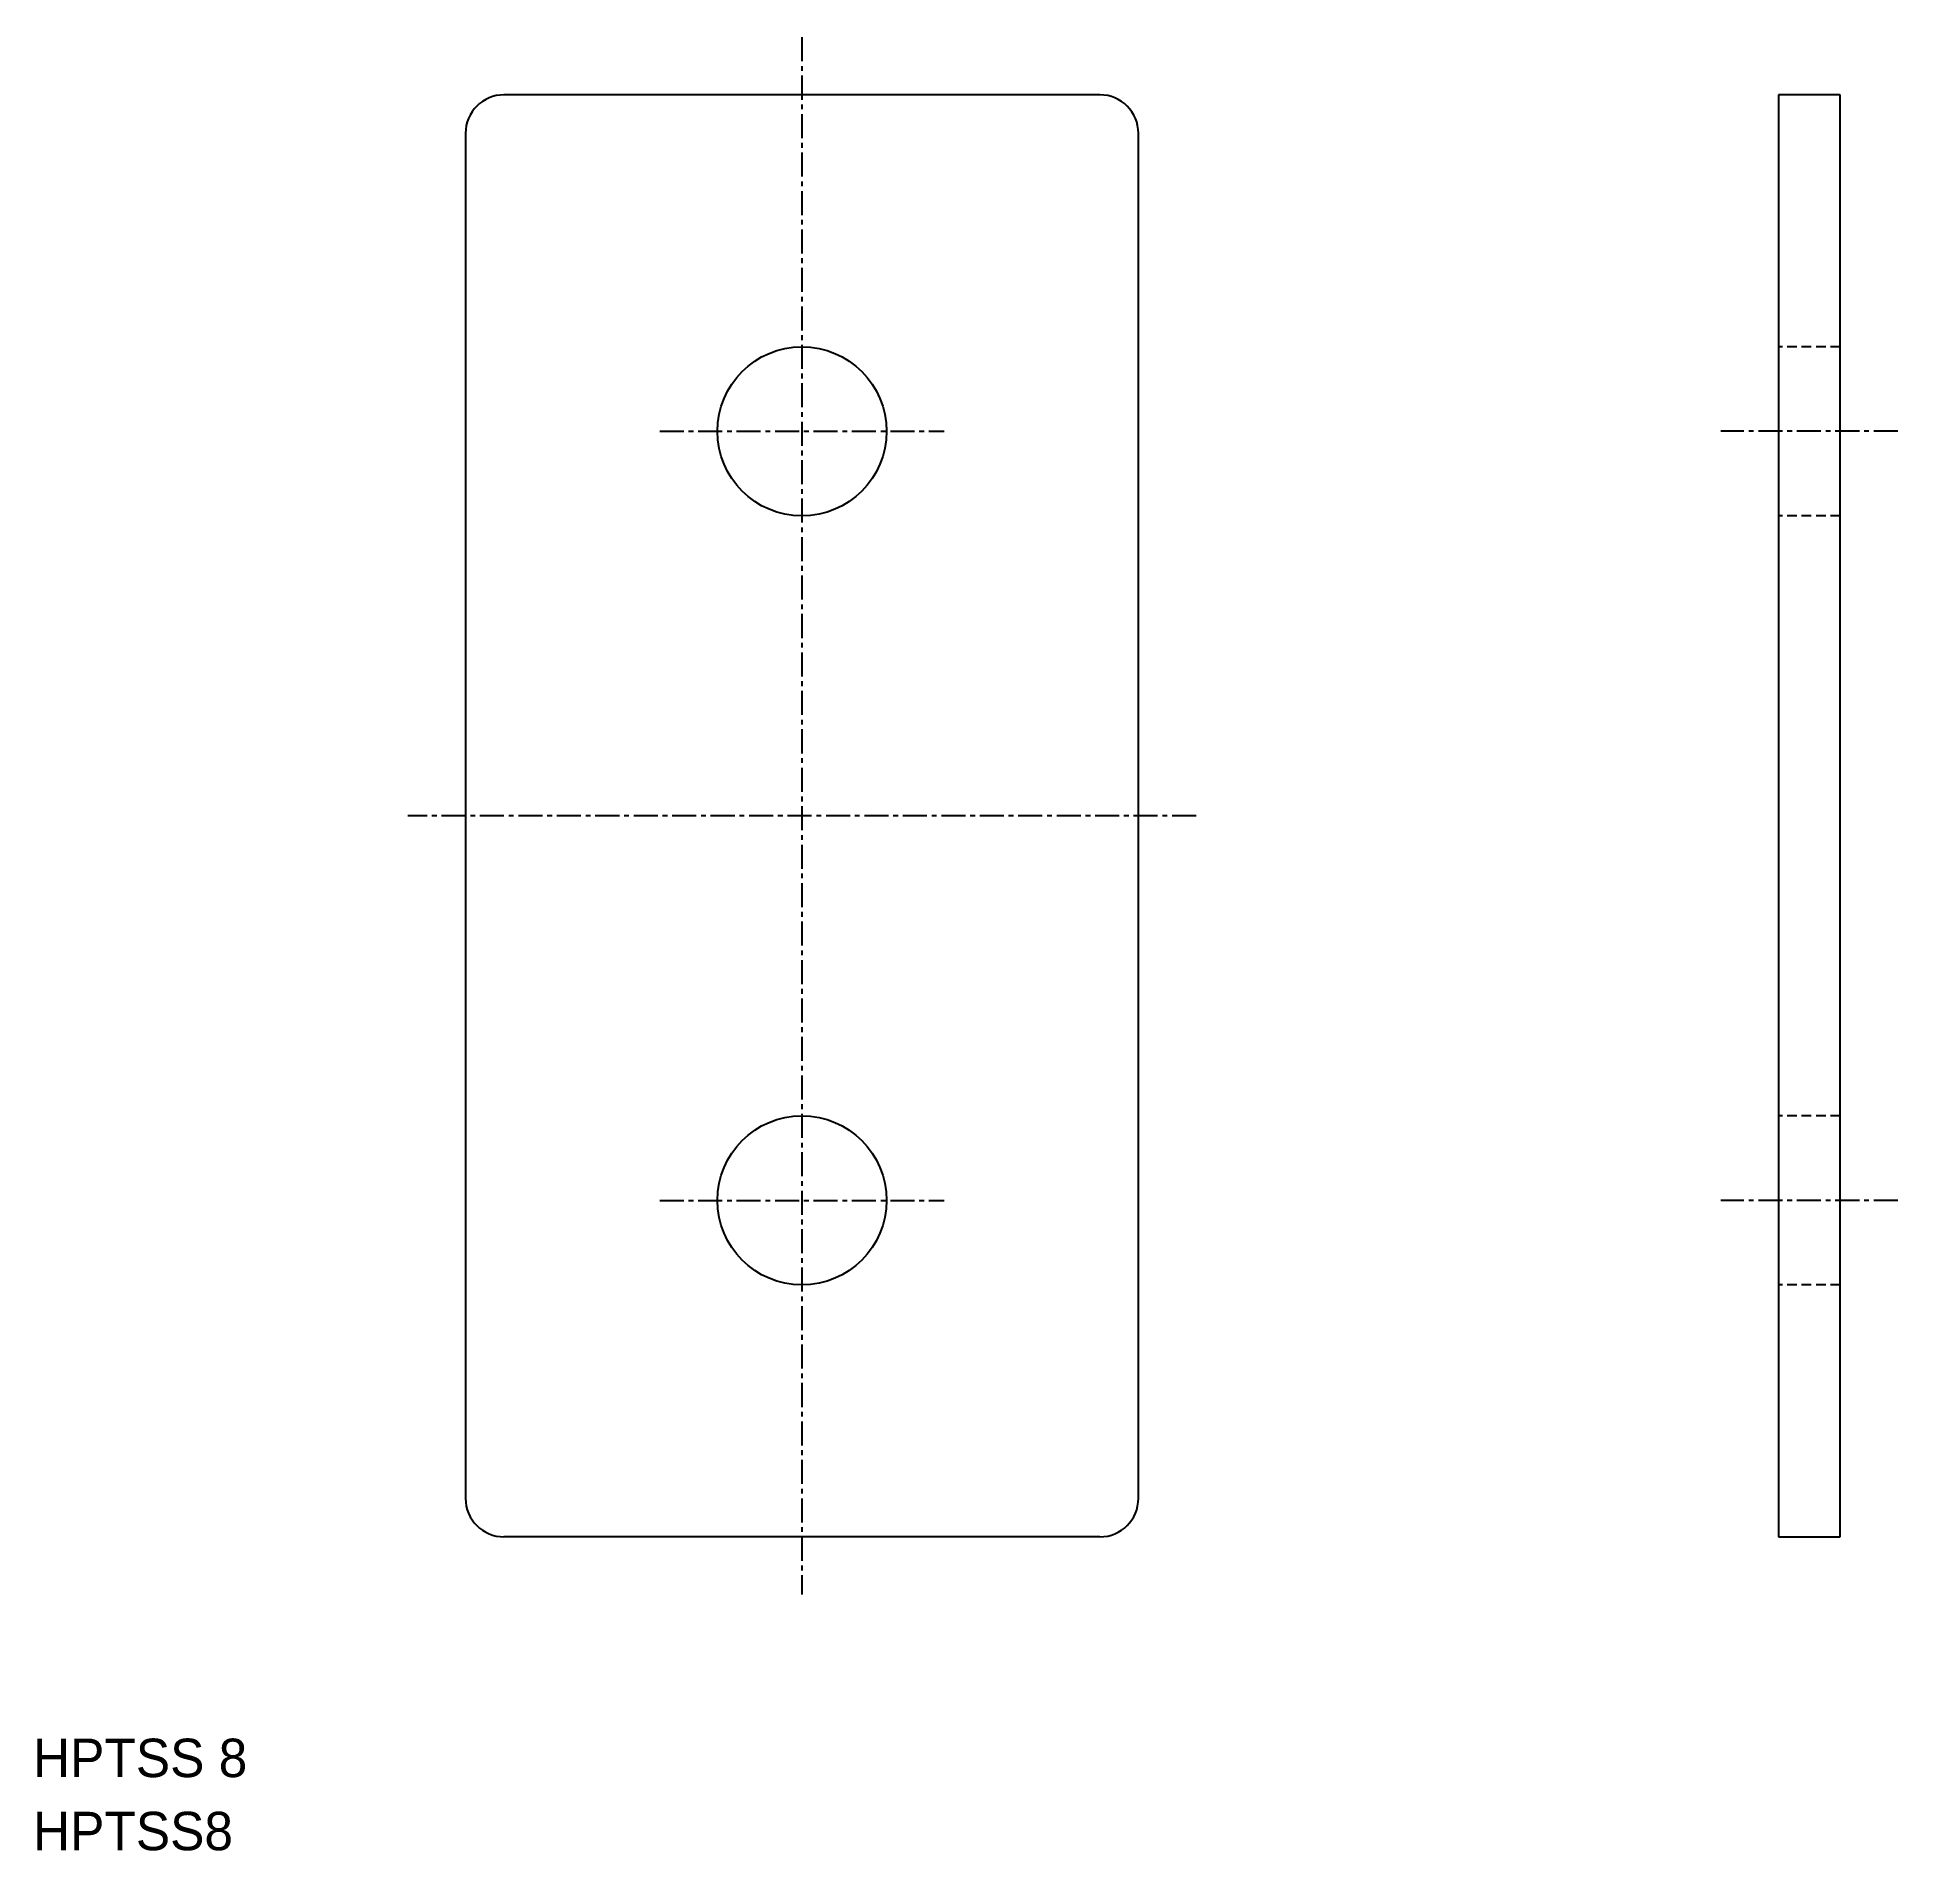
# Model space of a CAD drawing. Extents: x 0.2 to 97, y 0 to 94.3.
import ezdxf

# ---------------------------------------------------------------- set-up
doc = ezdxf.new("R2010")
doc.units = 0
doc.linetypes.add('CENTER', pattern=[2, 1.25, -0.25, 0.25, -0.25])
doc.linetypes.add('DASHED', pattern=[0.75, 0.5, -0.25])
doc.layers.get('0').update_dxf_attribs({"linetype": 'CONTINUOUS'})
doc.layers.add('CENTER', color=1, linetype='CENTER')

msp = doc.modelspace()

# ---------------------------------------------------------------- linework, layer by layer
at = {"color": 7, "linetype": 'CONTINUOUS'}
for p, q in [((55.5, 91.304), (24.5, 91.304)), ((90.8, 91.304), (90.8, 16.304)), ((94, 91.304), (90.8, 91.304)), ((94, 16.304), (94, 91.304)), ((22.5, 89.304), (22.5, 18.304)), ((57.5, 18.304), (57.5, 89.304)), ((55.5, 16.304), (24.5, 16.304)), ((90.8, 16.304), (94, 16.304))]:
    msp.add_line(p, q, dxfattribs=at)
at = {"color": 3, "linetype": 'DASHED'}
for p, q in [((94, 78.204), (90.8, 78.204)), ((94, 69.404), (90.8, 69.404)), ((94, 38.204), (90.8, 38.204)), ((94, 29.404), (90.8, 29.404))]:
    msp.add_line(p, q, dxfattribs=at)
at = {"color": 7, "linetype": 'CONTINUOUS'}
for centre in [(40, 73.804), (40, 33.804)]:
    msp.add_circle(centre, 4.4, dxfattribs=at)
for centre, start, end in [((24.5, 89.304), 90, 180), ((55.5, 89.304), 0, 90), ((24.5, 18.304), 180, 270), ((55.5, 18.304), 270, 0)]:
    msp.add_arc(centre, 2, start, end, dxfattribs=at)
at = {"layer": 'CENTER', "color": 1, "linetype": 'CENTER'}
for p, q in [((40, 94.304), (40, 13.304)), ((32.6, 73.804), (47.4, 73.804)), ((97, 73.804), (87.8, 73.804)), ((60.5, 53.804), (19.5, 53.804)), ((32.6, 33.804), (47.4, 33.804)), ((97, 33.804), (87.8, 33.804))]:
    msp.add_line(p, q, dxfattribs=at)

# ---------------------------------------------------------------- texts
at = {"color": 7, "linetype": 'CONTINUOUS'}
for s, p in [('HPTSS 8', (0, 3.804)), ('HPTSS8', (0, 0))]:
    msp.add_text(s, height=2, dxfattribs=at).set_placement(p)

doc.saveas('drawing.dxf')
